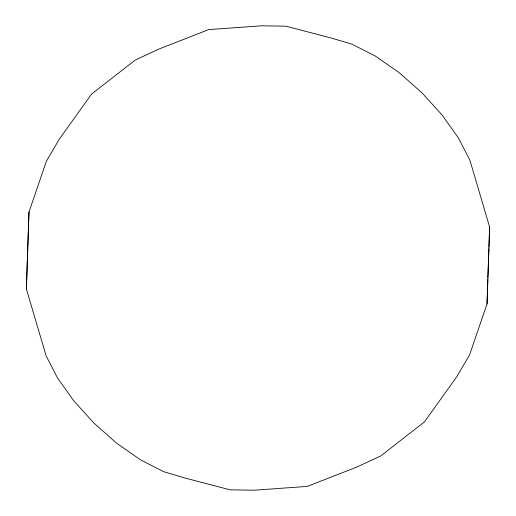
<?xml version="1.0" encoding="UTF-8"?>
<svg xmlns="http://www.w3.org/2000/svg" width="516" height="516" viewBox="0 0 516 516"><rect width="100%" height="100%" fill="white"/><g stroke="black" fill="none" stroke-linecap="round" stroke-linejoin="round"><path stroke-width="0.77" d="M26.381 288.986L28.98 212.044L46.459 161.024L59.288 139.197L91.635 94.015L135.321 60.011L159.102 48.975L208.683 29.605L261.631 25.8L285.87 26.174L331.466 38.081L352.267 44.305L375.313 56.063L399.036 72.556L421.811 92.654L442.089 114.997L458.498 138.056L469.908 160.257L489.62 227.014L488.884 249.802L487.02 303.956L469.541 354.976L456.712 376.803L424.365 421.985L380.679 455.989L356.898 467.025L307.317 486.395L254.369 490.2L230.13 489.826L184.535 477.919L163.733 471.695L140.687 459.937L116.964 443.444L94.189 423.346L73.911 401.003L57.502 377.944L46.092 355.743L26.381 288.986L28.98 212.044M487.02 303.956L487.813 279.227M487.865 277.634L488.336 263.986M488.394 262.373L488.865 248.712M488.923 247.106L489.62 227.014"/></g></svg>
